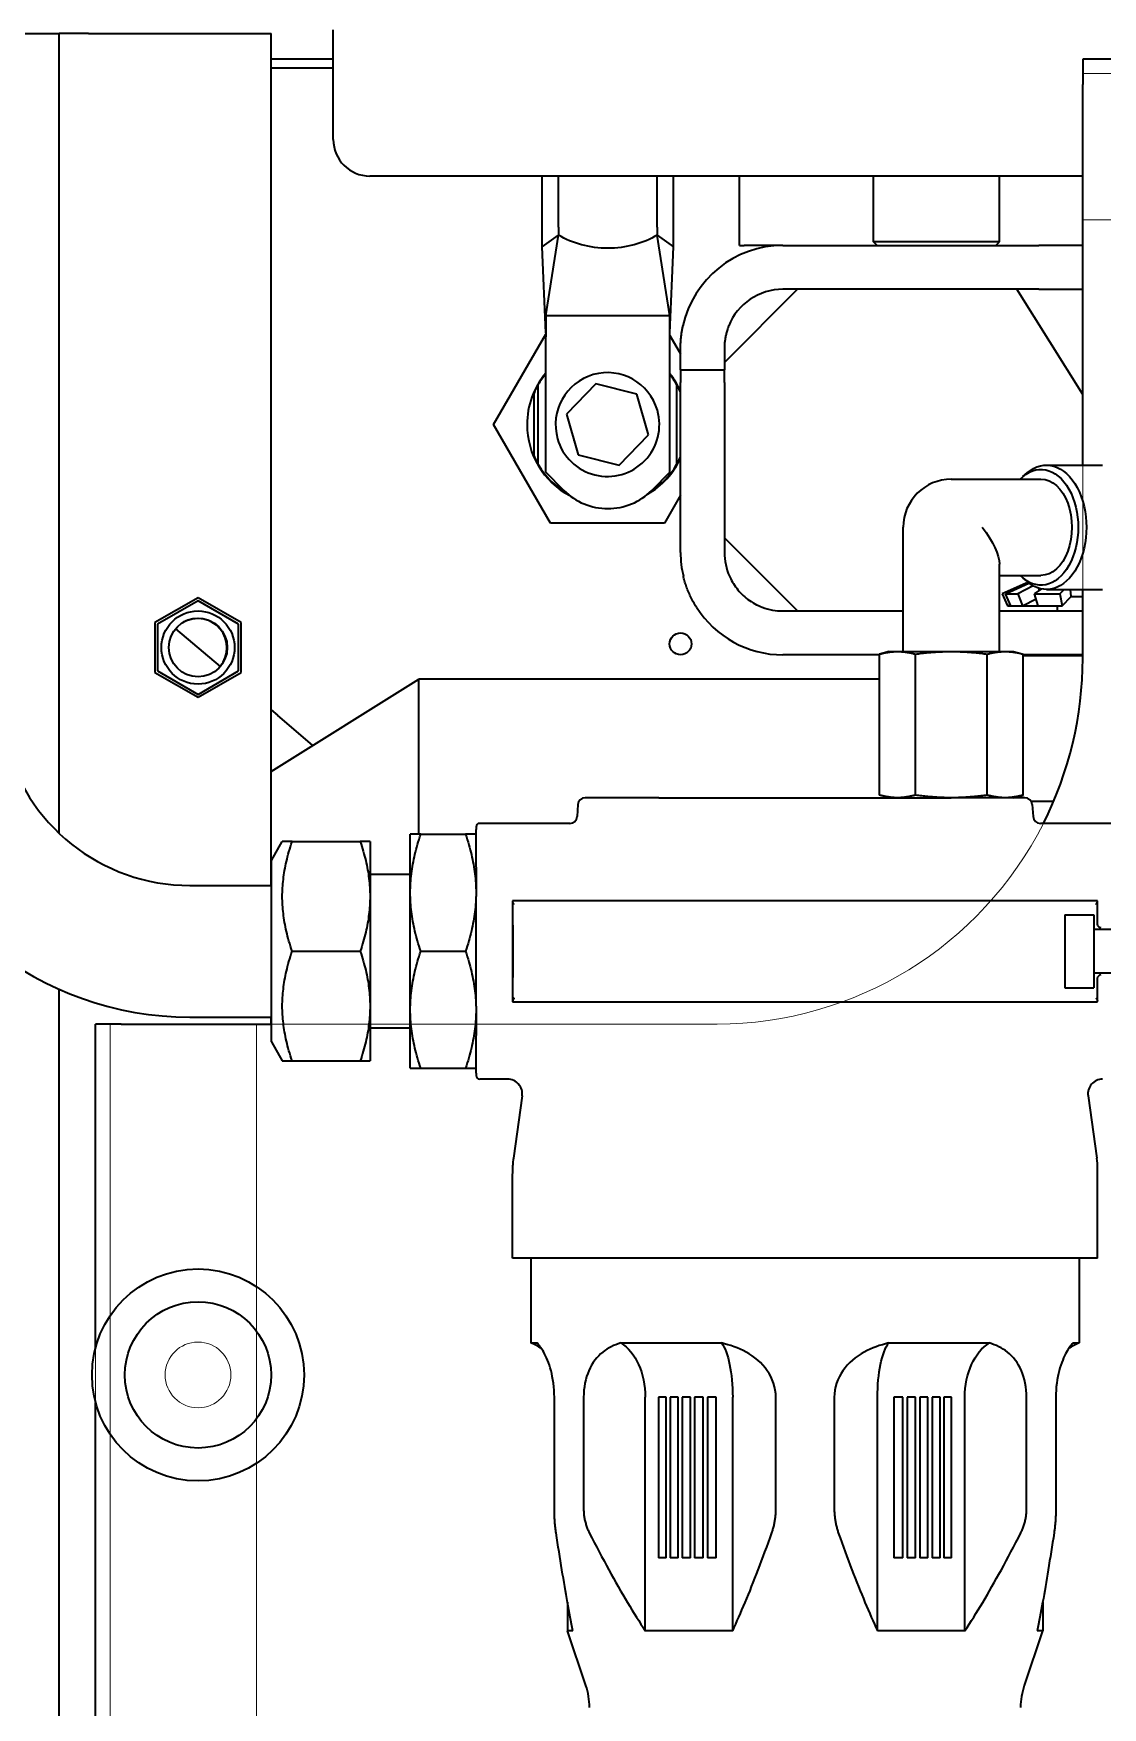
# Model space of a CAD drawing. Extents: x 39751 to 116307, y -36149 to -14965.
# Drawn here: x 53607.2 to 53753.5, y -20732.8 to -20503.8 of the extents above; entities that cross this region are included whole.
import ezdxf

# ---------------------------------------------------------------- set-up
doc = ezdxf.new("R2010")
doc.units = 0
doc.header["$LTSCALE"] = 1500
doc.layers.add('Hidden Edges(Atlas Copco)', color=7, linetype='Continuous', lineweight=13)
doc.layers.add('Visible Edges(Atlas Copco)', color=7, linetype='Continuous', lineweight=35)

# ---------------------------------------------------------------- blocks, each defined once
blk = doc.blocks.new('A$C58483152')
at = {"layer": 'Hidden Edges(Atlas Copco)'}
for p, q in [((235.6, 627), (1055.6, 627)), ((235.6, 607), (408.1, 607)), ((235.6, 556.45), (235.6, 573.45)), ((102.6, 151.1), (102.6, 497)), ((122.6, 152.5), (122.6, 497)), ((124.63, 497), (185.6, 497)), ((100.6, 445.23), (100.6, 452.77))]:
    blk.add_line(p, q, dxfattribs=at)
blk.add_circle((114.6, 449), 4.5, dxfattribs=at)
blk.add_arc((185.6, 547), 50, 270, 333.196, dxfattribs=at)
at = {"layer": 'Visible Edges(Atlas Copco)'}
for p, q in [((88.6, 632.5), (95.6, 632.5)), ((95.6, 523.09), (95.6, 632.5)), ((99.6, 632.5), (95.6, 632.5)), ((99.6, 632.5), (124.6, 632.5)), ((124.6, 515.95), (124.6, 632.5)), ((133.1, 630.25), (133.1, 633)), ((133.1, 618), (133.1, 630.25)), ((133.1, 629), (124.6, 629)), ((133.1, 627.75), (124.6, 627.75)), ((235.6, 629), (235.6, 625.5)), ((269.18, 629), (235.6, 629)), ((235.6, 573.45), (235.6, 625.5)), ((235.6, 613), (138.1, 613)), ((161.65, 606), (161.65, 613)), ((163.91, 606), (163.91, 613)), ((177.39, 606), (177.39, 613)), ((179.65, 606), (179.65, 613)), ((188.67, 603.5), (188.67, 613)), ((207, 604), (207, 613)), ((224.2, 604), (224.2, 613)), ((161.65, 603.3), (161.65, 606)), ((161.65, 603.3), (163.91, 604.93)), ((162.15, 593.87), (163.91, 604.93)), ((163.91, 606), (163.91, 604.93)), ((177.39, 606), (177.39, 604.93)), ((179.15, 593.87), (177.39, 604.93)), ((177.39, 604.93), (179.65, 603.3)), ((179.65, 603.3), (179.65, 606)), ((162.15, 591.57), (161.65, 603.3)), ((179.15, 591.57), (179.65, 603.3)), ((188.67, 603.5), (189.28, 603.5)), ((194.6, 603.5), (189.28, 603.5)), ((194.6, 603.5), (229.6, 603.5)), ((224.2, 604), (207, 604)), ((207.5, 603.5), (207, 604)), ((223.7, 603.5), (224.2, 604)), ((235.6, 603.5), (229.6, 603.5)), ((196.6, 597.5), (186.6, 587.5)), ((229.6, 597.5), (194.6, 597.5)), ((226.6, 597.5), (196.6, 597.5)), ((235.6, 583.1), (226.6, 597.5)), ((229.6, 597.5), (235.6, 597.5)), ((162.15, 593.87), (162.15, 591)), ((170.65, 593.87), (162.15, 593.87)), ((179.15, 593.87), (170.65, 593.87)), ((179.15, 591), (179.15, 593.87)), ((155.01, 579), (162.15, 591.36)), ((162.15, 572.48), (162.15, 591)), ((179.15, 591.19), (180.6, 588.68)), ((179.15, 572.48), (179.15, 591)), ((180.6, 586.5), (180.6, 589.5)), ((186.6, 589.5), (186.6, 586.5)), ((180.6, 586.5), (180.6, 584.74)), ((180.6, 586.5), (186.6, 586.5)), ((186.6, 584.74), (186.6, 586.5)), ((161.14, 573.52), (161.14, 584.48)), ((169.02, 584.55), (165, 580.4)), ((174.62, 583.15), (169.02, 584.55)), ((180.06, 584.48), (180.06, 573.52)), ((180.6, 561.5), (180.6, 584.74)), ((186.6, 584.74), (186.6, 561.5)), ((160.55, 583.47), (160.55, 574.53)), ((176.2, 577.6), (174.62, 583.15)), ((165, 580.4), (166.58, 574.85)), ((162.81, 565.5), (155.01, 579)), ((172.19, 573.45), (176.2, 577.6)), ((166.58, 574.85), (172.19, 573.45)), ((164.64, 569.99), (162.15, 572.48)), ((179.15, 572.48), (176.66, 569.99)), ((230.65, 573.45), (238.31, 573.45)), ((217.63, 571.53), (229.89, 571.53)), ((227.42, 571.88), (228.01, 572.39)), ((165.13, 569.54), (165.12, 569.54)), ((180.6, 569.32), (178.39, 565.5)), ((178.39, 565.5), (162.81, 565.5)), ((186.6, 563.5), (196.6, 553.5)), ((211.05, 547.95), (211.05, 564.95)), ((224.21, 547.95), (224.21, 559.91)), ((224.21, 558.37), (229.89, 558.37)), ((227.87, 557.3), (224.6, 555.84)), ((225.06, 555.84), (228.22, 557.3)), ((228.82, 556.94), (226.74, 555.84)), ((227.42, 558.02), (228.01, 557.52)), ((227.9, 557.15), (227.87, 557.3)), ((227.87, 557.3), (228.22, 557.3)), ((228.22, 557.3), (228.28, 557.3)), ((229.02, 555.84), (230.02, 556.51)), ((229.67, 556.28), (229.62, 556.61)), ((230.65, 556.45), (238.31, 556.45)), ((233.06, 556.45), (232.49, 555.84)), ((234.01, 555.5), (233.92, 556.45)), ((235.6, 547), (235.6, 556.45)), ((114.6, 555.31), (108.7, 551.91)), ((114.6, 554.91), (109.05, 551.7)), ((120.5, 551.91), (114.6, 555.31)), ((120.15, 551.7), (114.6, 554.91)), ((224.6, 555.84), (225.33, 554.2)), ((225.06, 555.84), (226.74, 555.84)), ((225.77, 554.2), (225.06, 555.84)), ((225.33, 554.2), (225.7, 554.36)), ((225.33, 554.2), (225.77, 554.2)), ((225.77, 554.2), (227.36, 554.2)), ((226.74, 555.84), (227.36, 554.2)), ((227.36, 554.2), (229.22, 555.18)), ((227.36, 554.2), (229.51, 554.2)), ((229.51, 554.2), (229.02, 555.84)), ((229.02, 555.84), (232.49, 555.84)), ((229.51, 554.2), (232.8, 554.2)), ((232.1, 554.2), (232.1, 553.5)), ((232.49, 555.84), (232.8, 554.2)), ((232.8, 554.2), (234.01, 555.5)), ((234.01, 555.5), (235.6, 555.5)), ((108.7, 551.91), (108.7, 545.09)), ((120.5, 545.09), (120.5, 551.91)), ((194.6, 553.5), (211.05, 553.5)), ((224.21, 553.5), (235.6, 553.5)), ((109.05, 551.7), (109.05, 545.3)), ((111.53, 551.07), (117.63, 545.89)), ((120.15, 545.3), (120.15, 551.7)), ((207.82, 547.5), (194.6, 547.5)), ((209.13, 547.95), (207.82, 547.6)), ((207.82, 528.31), (207.82, 547.6)), ((209.13, 547.95), (210.27, 547.95)), ((210.27, 547.95), (217.63, 547.95)), ((212.72, 528.31), (212.72, 547.6)), ((217.63, 547.95), (224.99, 547.95)), ((222.54, 528.31), (222.54, 547.6)), ((224.99, 547.95), (226.13, 547.95)), ((226.13, 547.95), (227.45, 547.6)), ((227.45, 528.31), (227.45, 547.6)), ((235.6, 547.5), (227.45, 547.5)), ((227.45, 547.43), (235.6, 547.43)), ((232.1, 547.5), (232.1, 547.43)), ((108.7, 545.09), (114.6, 541.69)), ((109.05, 545.3), (114.6, 542.09)), ((114.6, 542.09), (120.15, 545.3)), ((114.6, 541.69), (120.5, 545.09)), ((124.6, 531.55), (144.82, 544.18)), ((144.82, 522.95), (144.82, 544.18)), ((207.82, 544.18), (144.82, 544.18)), ((124.6, 539.98), (125.46, 539.25)), ((130.32, 535.12), (125.46, 539.25)), ((166.57, 527.02), (166.45, 525.38)), ((177.63, 527.95), (167.56, 527.95)), ((177.63, 527.95), (217.63, 527.95)), ((209.13, 527.95), (207.82, 528.31)), ((227.7, 527.95), (217.63, 527.95)), ((226.13, 527.95), (227.45, 528.31)), ((231.61, 527.43), (228.58, 527.43)), ((228.7, 527.02), (228.81, 525.38)), ((165.45, 524.45), (153.13, 524.45)), ((242.13, 524.45), (229.81, 524.45)), ((143.63, 514.95), (143.63, 522.95)), ((145.06, 522.95), (143.63, 522.95)), ((145.06, 522.95), (151.2, 522.95)), ((152.63, 522.95), (151.2, 522.95)), ((152.63, 523.95), (152.63, 523.61)), ((152.63, 518.46), (152.63, 523.61)), ((124.63, 519.35), (126.13, 521.95)), ((127.47, 521.95), (126.13, 521.95)), ((127.47, 521.95), (136.79, 521.95)), ((138.13, 521.95), (136.79, 521.95)), ((138.13, 521.95), (138.13, 514.45)), ((124.63, 494.55), (124.63, 519.35)), ((152.63, 518.46), (152.63, 516.26)), ((113.5, 515.95), (124.63, 515.95)), ((143.63, 517.45), (138.13, 517.45)), ((152.63, 516.26), (152.63, 514.45)), ((138.13, 514.45), (138.13, 499.45)), ((143.63, 498.95), (143.63, 514.95)), ((152.63, 499.45), (152.63, 514.45)), ((157.63, 513.85), (157.64, 513.84)), ((237.63, 513.85), (157.63, 513.85)), ((157.63, 513.85), (157.63, 500.05)), ((237.62, 513.84), (237.63, 513.85)), ((237.63, 510.66), (237.63, 513.85)), ((233.14, 511.95), (233.14, 501.95)), ((233.14, 511.95), (237.14, 511.95)), ((237.14, 511.95), (237.14, 501.95)), ((242.63, 509.95), (237.14, 509.95)), ((127.47, 506.95), (136.79, 506.95)), ((145.06, 506.95), (151.2, 506.95)), ((242.63, 503.95), (237.14, 503.95)), ((95.6, 145.5), (95.6, 501.76)), ((233.14, 501.95), (237.14, 501.95)), ((237.63, 500.05), (237.63, 503.25)), ((138.13, 499.45), (138.13, 491.95)), ((152.63, 499.45), (152.63, 497.64)), ((157.64, 500.06), (157.63, 500.05)), ((157.63, 500.05), (237.63, 500.05)), ((237.63, 500.05), (237.62, 500.06)), ((100.6, 452.77), (100.6, 497)), ((104.1, 497), (100.6, 497)), ((104.1, 497), (124.63, 497)), ((113.5, 497.95), (124.63, 497.95)), ((124.6, 497), (124.6, 497.95)), ((143.63, 490.95), (143.63, 498.95)), ((152.63, 497.64), (152.63, 495.45)), ((143.63, 496.45), (138.13, 496.45)), ((152.63, 490.29), (152.63, 495.45)), ((124.63, 494.55), (126.13, 491.95)), ((126.13, 491.95), (127.47, 491.95)), ((127.47, 491.95), (136.79, 491.95)), ((136.79, 491.95), (138.13, 491.95)), ((143.63, 490.95), (145.06, 490.95)), ((145.06, 490.95), (151.2, 490.95)), ((151.2, 490.95), (152.63, 490.95)), ((152.63, 490.29), (152.63, 489.95)), ((156.95, 489.45), (153.13, 489.45)), ((158.93, 487.17), (157.73, 478.65)), ((236.33, 487.17), (237.53, 478.65)), ((237.63, 464.95), (237.63, 477.25)), ((157.63, 464.95), (157.63, 476.2)), ((237.63, 464.95), (157.63, 464.95)), ((160.13, 464.95), (160.13, 453.37)), ((235.13, 464.95), (235.13, 453.37)), ((160.13, 453.37), (160.99, 453.37)), ((172.41, 453.37), (186.2, 453.37)), ((209.06, 453.37), (222.85, 453.37)), ((234.28, 453.37), (235.13, 453.37)), ((100.6, 232.77), (100.6, 445.23)), ((163.34, 430.58), (163.34, 445.96)), ((167.34, 445.96), (167.34, 430.58)), ((175.78, 414.01), (175.78, 445.96)), ((178.65, 445.96), (177.6, 445.96)), ((177.6, 445.96), (177.6, 423.96)), ((178.65, 423.96), (178.65, 445.96)), ((180.27, 445.96), (179.18, 445.96)), ((179.18, 445.96), (179.18, 423.96)), ((180.27, 423.96), (180.27, 445.96)), ((181.95, 445.96), (180.82, 445.96)), ((180.82, 445.96), (180.82, 423.96)), ((181.95, 423.96), (181.95, 445.96)), ((183.69, 445.96), (182.52, 445.96)), ((182.52, 445.96), (182.52, 423.96)), ((183.69, 423.96), (183.69, 445.96)), ((185.48, 445.96), (184.28, 445.96)), ((184.28, 445.96), (184.28, 423.96)), ((185.48, 423.96), (185.48, 445.96)), ((187.73, 414.01), (187.73, 445.96)), ((193.63, 430.58), (193.63, 445.96)), ((201.63, 445.96), (201.63, 430.58)), ((207.54, 414.01), (207.54, 445.96)), ((210.98, 445.96), (209.78, 445.96)), ((209.78, 445.96), (209.78, 423.96)), ((210.98, 423.96), (210.98, 445.96)), ((212.74, 445.96), (211.57, 445.96)), ((211.57, 445.96), (211.57, 423.96)), ((212.74, 423.96), (212.74, 445.96)), ((214.44, 445.96), (213.31, 445.96)), ((213.31, 445.96), (213.31, 423.96)), ((214.44, 423.96), (214.44, 445.96)), ((216.09, 445.96), (214.99, 445.96)), ((214.99, 445.96), (214.99, 423.96)), ((216.09, 423.96), (216.09, 445.96)), ((217.66, 445.96), (216.61, 445.96)), ((216.61, 445.96), (216.61, 423.96)), ((217.66, 423.96), (217.66, 445.96)), ((219.48, 414.01), (219.48, 445.96)), ((227.92, 430.58), (227.92, 445.96)), ((231.92, 445.96), (231.92, 430.58)), ((178.65, 423.96), (177.6, 423.96)), ((180.27, 423.96), (179.18, 423.96)), ((181.95, 423.96), (180.82, 423.96)), ((183.69, 423.96), (182.52, 423.96)), ((185.48, 423.96), (184.28, 423.96)), ((210.98, 423.96), (209.78, 423.96)), ((212.74, 423.96), (211.57, 423.96)), ((214.44, 423.96), (213.31, 423.96)), ((216.09, 423.96), (214.99, 423.96)), ((217.66, 423.96), (216.61, 423.96)), ((165.13, 417.93), (165.13, 414.01)), ((230.13, 417.93), (230.13, 414.01)), ((167.64, 406.51), (165.13, 414.01)), ((165.87, 414.01), (165.13, 414.01)), ((187.73, 414.01), (175.78, 414.01)), ((219.48, 414.01), (207.54, 414.01)), ((227.62, 406.51), (230.13, 414.01)), ((230.13, 414.01), (229.39, 414.01))]:
    blk.add_line(p, q, dxfattribs=at)
at = {"layer": 'Visible Edges(Atlas Copco)', "flags": 128}
for points in [[(180.6, 589.5), (180.6, 589.62), (180.6, 589.73), (180.6, 589.85), (180.61, 589.97), (180.61, 590.09), (180.62, 590.22), (180.63, 590.34), (180.63, 590.47), (180.64, 590.59), (180.65, 590.72), (180.67, 590.85), (180.68, 590.97), (180.69, 591.1), (180.71, 591.23), (180.73, 591.36), (180.74, 591.49), (180.76, 591.62), (180.78, 591.74), (180.8, 591.87), (180.83, 592), (180.85, 592.13), (180.87, 592.25), (180.9, 592.38), (180.93, 592.5)], [(187.18, 592.5), (187.13, 592.37), (187.09, 592.24), (187.04, 592.12), (187, 591.99), (186.96, 591.86), (186.92, 591.73), (186.88, 591.6), (186.85, 591.47), (186.82, 591.34), (186.79, 591.22), (186.76, 591.09), (186.74, 590.97), (186.71, 590.84), (186.69, 590.72), (186.68, 590.6), (186.66, 590.48), (186.65, 590.35), (186.63, 590.23), (186.62, 590.11), (186.62, 589.98), (186.61, 589.86), (186.6, 589.74), (186.6, 589.62), (186.6, 589.5)], [(182.77, 554.01), (182.66, 554.2), (182.55, 554.38), (182.44, 554.57), (182.34, 554.75), (182.24, 554.93), (182.14, 555.11), (182.05, 555.29), (181.96, 555.47), (181.88, 555.65), (181.8, 555.83), (181.72, 556.02), (181.64, 556.2), (181.57, 556.38), (181.5, 556.57), (181.43, 556.75), (181.37, 556.93), (181.31, 557.11), (181.25, 557.29), (181.2, 557.46), (181.15, 557.63), (181.1, 557.79), (181.06, 557.95), (181.02, 558.11), (180.98, 558.26)], [(187.29, 558.26), (187.37, 558.07), (187.47, 557.88), (187.57, 557.67), (187.69, 557.46), (187.82, 557.25), (187.97, 557.03), (188.12, 556.81), (188.28, 556.6), (188.45, 556.39), (188.62, 556.18), (188.8, 555.99), (188.99, 555.8), (189.18, 555.62), (189.38, 555.44), (189.59, 555.26), (189.81, 555.09), (190.04, 554.93), (190.27, 554.78), (190.51, 554.63), (190.75, 554.49), (191, 554.36), (191.25, 554.23), (191.51, 554.12), (191.78, 554.01)], [(207.82, 547.6), (207.93, 547.63), (208.04, 547.66), (208.15, 547.68), (208.25, 547.71), (208.36, 547.73), (208.46, 547.76), (208.57, 547.78), (208.67, 547.8), (208.78, 547.82), (208.88, 547.83), (208.98, 547.85), (209.08, 547.87), (209.18, 547.88), (209.28, 547.89), (209.38, 547.9), (209.48, 547.91), (209.58, 547.92), (209.67, 547.93), (209.77, 547.94), (209.87, 547.94), (209.97, 547.95), (210.07, 547.95), (210.17, 547.95), (210.27, 547.95)], [(210.27, 547.95), (210.37, 547.95), (210.47, 547.95), (210.57, 547.95), (210.67, 547.94), (210.76, 547.94), (210.86, 547.93), (210.96, 547.92), (211.06, 547.91), (211.16, 547.9), (211.26, 547.89), (211.36, 547.88), (211.46, 547.87), (211.56, 547.85), (211.66, 547.83), (211.76, 547.82), (211.87, 547.8), (211.97, 547.78), (212.07, 547.76), (212.18, 547.73), (212.29, 547.71), (212.39, 547.68), (212.5, 547.66), (212.61, 547.63), (212.72, 547.6)], [(212.72, 547.6), (212.95, 547.63), (213.17, 547.66), (213.38, 547.68), (213.6, 547.71), (213.81, 547.73), (214.02, 547.76), (214.23, 547.78), (214.44, 547.8), (214.64, 547.82), (214.85, 547.83), (215.05, 547.85), (215.25, 547.87), (215.45, 547.88), (215.65, 547.89), (215.85, 547.9), (216.05, 547.91), (216.24, 547.92), (216.44, 547.93), (216.64, 547.94), (216.84, 547.94), (217.03, 547.95), (217.23, 547.95), (217.43, 547.95), (217.63, 547.95)], [(217.63, 547.95), (217.83, 547.95), (218.03, 547.95), (218.23, 547.95), (218.42, 547.94), (218.62, 547.94), (218.82, 547.93), (219.02, 547.92), (219.21, 547.91), (219.41, 547.9), (219.61, 547.89), (219.81, 547.88), (220.01, 547.87), (220.21, 547.85), (220.41, 547.83), (220.62, 547.82), (220.82, 547.8), (221.03, 547.78), (221.24, 547.76), (221.45, 547.73), (221.66, 547.71), (221.88, 547.68), (222.09, 547.66), (222.32, 547.63), (222.54, 547.6)], [(222.54, 547.6), (222.65, 547.63), (222.76, 547.66), (222.87, 547.68), (222.98, 547.71), (223.08, 547.73), (223.19, 547.76), (223.29, 547.78), (223.4, 547.8), (223.5, 547.82), (223.6, 547.83), (223.7, 547.85), (223.8, 547.87), (223.9, 547.88), (224, 547.89), (224.1, 547.9), (224.2, 547.91), (224.3, 547.92), (224.4, 547.93), (224.5, 547.94), (224.59, 547.94), (224.69, 547.95), (224.79, 547.95), (224.89, 547.95), (224.99, 547.95)], [(224.99, 547.95), (225.09, 547.95), (225.19, 547.95), (225.29, 547.95), (225.39, 547.94), (225.49, 547.94), (225.59, 547.93), (225.68, 547.92), (225.78, 547.91), (225.88, 547.9), (225.98, 547.89), (226.08, 547.88), (226.18, 547.87), (226.28, 547.85), (226.38, 547.83), (226.49, 547.82), (226.59, 547.8), (226.69, 547.78), (226.8, 547.76), (226.9, 547.73), (227.01, 547.71), (227.12, 547.68), (227.22, 547.66), (227.33, 547.63), (227.45, 547.6)], [(210.27, 527.95), (210.17, 527.95), (210.07, 527.96), (209.97, 527.96), (209.87, 527.96), (209.77, 527.97), (209.67, 527.98), (209.58, 527.98), (209.48, 527.99), (209.38, 528), (209.28, 528.01), (209.18, 528.03), (209.08, 528.04), (208.98, 528.06), (208.88, 528.07), (208.78, 528.09), (208.67, 528.11), (208.57, 528.13), (208.46, 528.15), (208.36, 528.17), (208.25, 528.2), (208.15, 528.22), (208.04, 528.25), (207.93, 528.28), (207.82, 528.31)], [(212.72, 528.31), (212.61, 528.28), (212.5, 528.25), (212.39, 528.22), (212.29, 528.2), (212.18, 528.17), (212.07, 528.15), (211.97, 528.13), (211.87, 528.11), (211.76, 528.09), (211.66, 528.07), (211.56, 528.06), (211.46, 528.04), (211.36, 528.03), (211.26, 528.01), (211.16, 528), (211.06, 527.99), (210.96, 527.98), (210.86, 527.98), (210.76, 527.97), (210.67, 527.96), (210.57, 527.96), (210.47, 527.96), (210.37, 527.95), (210.27, 527.95)], [(217.63, 527.95), (217.43, 527.95), (217.23, 527.96), (217.03, 527.96), (216.84, 527.96), (216.64, 527.97), (216.44, 527.98), (216.24, 527.98), (216.05, 527.99), (215.85, 528), (215.65, 528.01), (215.45, 528.03), (215.25, 528.04), (215.05, 528.06), (214.85, 528.07), (214.64, 528.09), (214.44, 528.11), (214.23, 528.13), (214.02, 528.15), (213.81, 528.17), (213.6, 528.2), (213.38, 528.22), (213.17, 528.25), (212.95, 528.28), (212.72, 528.31)], [(222.54, 528.31), (222.32, 528.28), (222.09, 528.25), (221.88, 528.22), (221.66, 528.2), (221.45, 528.17), (221.24, 528.15), (221.03, 528.13), (220.82, 528.11), (220.62, 528.09), (220.41, 528.07), (220.21, 528.06), (220.01, 528.04), (219.81, 528.03), (219.61, 528.01), (219.41, 528), (219.21, 527.99), (219.02, 527.98), (218.82, 527.98), (218.62, 527.97), (218.42, 527.96), (218.23, 527.96), (218.03, 527.96), (217.83, 527.95), (217.63, 527.95)], [(224.99, 527.95), (224.89, 527.95), (224.79, 527.96), (224.69, 527.96), (224.59, 527.96), (224.5, 527.97), (224.4, 527.98), (224.3, 527.98), (224.2, 527.99), (224.1, 528), (224, 528.01), (223.9, 528.03), (223.8, 528.04), (223.7, 528.06), (223.6, 528.07), (223.5, 528.09), (223.4, 528.11), (223.29, 528.13), (223.19, 528.15), (223.08, 528.17), (222.98, 528.2), (222.87, 528.22), (222.76, 528.25), (222.65, 528.28), (222.54, 528.31)], [(227.45, 528.31), (227.33, 528.28), (227.22, 528.25), (227.12, 528.22), (227.01, 528.2), (226.9, 528.17), (226.8, 528.15), (226.69, 528.13), (226.59, 528.11), (226.49, 528.09), (226.38, 528.07), (226.28, 528.06), (226.18, 528.04), (226.08, 528.03), (225.98, 528.01), (225.88, 528), (225.78, 527.99), (225.68, 527.98), (225.59, 527.98), (225.49, 527.97), (225.39, 527.96), (225.29, 527.96), (225.19, 527.96), (225.09, 527.95), (224.99, 527.95)], [(143.63, 514.95), (143.63, 515.28), (143.64, 515.61), (143.65, 515.94), (143.67, 516.27), (143.69, 516.59), (143.72, 516.92), (143.76, 517.24), (143.79, 517.56), (143.84, 517.89), (143.88, 518.21), (143.94, 518.54), (143.99, 518.87), (144.05, 519.2), (144.12, 519.53), (144.19, 519.86), (144.27, 520.19), (144.35, 520.52), (144.44, 520.86), (144.53, 521.2), (144.62, 521.55), (144.72, 521.89), (144.83, 522.24), (144.94, 522.6), (145.06, 522.95)], [(151.2, 522.95), (151.32, 522.59), (151.43, 522.24), (151.54, 521.88), (151.64, 521.53), (151.74, 521.19), (151.83, 520.85), (151.92, 520.51), (152, 520.17), (152.07, 519.84), (152.14, 519.51), (152.21, 519.18), (152.27, 518.85), (152.33, 518.52), (152.38, 518.2), (152.43, 517.87), (152.47, 517.55), (152.51, 517.22), (152.54, 516.9), (152.57, 516.58), (152.59, 516.25), (152.61, 515.93), (152.62, 515.61), (152.63, 515.28), (152.63, 514.95)], [(126.13, 514.45), (126.13, 514.74), (126.14, 515.03), (126.15, 515.32), (126.17, 515.62), (126.18, 515.91), (126.21, 516.2), (126.24, 516.5), (126.27, 516.79), (126.31, 517.09), (126.35, 517.39), (126.4, 517.69), (126.45, 518), (126.5, 518.3), (126.56, 518.62), (126.63, 518.93), (126.7, 519.25), (126.78, 519.57), (126.86, 519.89), (126.95, 520.22), (127.04, 520.56), (127.14, 520.9), (127.24, 521.24), (127.35, 521.6), (127.47, 521.95)], [(136.79, 521.95), (136.9, 521.62), (137.01, 521.28), (137.11, 520.95), (137.2, 520.63), (137.29, 520.3), (137.38, 519.98), (137.46, 519.67), (137.54, 519.35), (137.61, 519.04), (137.67, 518.73), (137.74, 518.42), (137.79, 518.11), (137.85, 517.81), (137.9, 517.5), (137.94, 517.2), (137.98, 516.89), (138.01, 516.59), (138.04, 516.28), (138.07, 515.98), (138.09, 515.68), (138.11, 515.37), (138.12, 515.07), (138.13, 514.76), (138.13, 514.45)], [(127.47, 506.95), (127.35, 507.31), (127.24, 507.66), (127.14, 508.01), (127.04, 508.35), (126.95, 508.68), (126.86, 509.01), (126.78, 509.34), (126.7, 509.66), (126.63, 509.98), (126.56, 510.29), (126.5, 510.6), (126.45, 510.91), (126.4, 511.21), (126.35, 511.52), (126.31, 511.82), (126.27, 512.11), (126.24, 512.41), (126.21, 512.7), (126.18, 513), (126.17, 513.29), (126.15, 513.58), (126.14, 513.87), (126.13, 514.16), (126.13, 514.45)], [(138.13, 514.45), (138.13, 514.15), (138.12, 513.84), (138.11, 513.53), (138.09, 513.23), (138.07, 512.92), (138.04, 512.62), (138.01, 512.32), (137.98, 512.01), (137.94, 511.71), (137.9, 511.41), (137.85, 511.1), (137.79, 510.79), (137.74, 510.49), (137.67, 510.18), (137.61, 509.87), (137.54, 509.55), (137.46, 509.24), (137.38, 508.92), (137.29, 508.6), (137.2, 508.28), (137.11, 507.95), (137.01, 507.62), (136.9, 507.29), (136.79, 506.95)], [(145.06, 506.95), (144.94, 507.31), (144.83, 507.66), (144.72, 508.01), (144.62, 508.36), (144.53, 508.7), (144.44, 509.04), (144.35, 509.38), (144.27, 509.72), (144.19, 510.05), (144.12, 510.38), (144.05, 510.71), (143.99, 511.04), (143.94, 511.37), (143.88, 511.69), (143.84, 512.02), (143.79, 512.34), (143.76, 512.67), (143.72, 512.99), (143.69, 513.31), (143.67, 513.64), (143.65, 513.97), (143.64, 514.29), (143.63, 514.62), (143.63, 514.95)], [(152.63, 514.95), (152.63, 514.63), (152.62, 514.3), (152.61, 513.98), (152.59, 513.65), (152.57, 513.33), (152.54, 513.01), (152.51, 512.68), (152.47, 512.36), (152.43, 512.04), (152.38, 511.71), (152.33, 511.39), (152.27, 511.06), (152.21, 510.73), (152.14, 510.4), (152.07, 510.07), (152, 509.74), (151.92, 509.4), (151.83, 509.06), (151.74, 508.72), (151.64, 508.37), (151.54, 508.02), (151.43, 507.67), (151.32, 507.31), (151.2, 506.95)], [(157.84, 513.34), (157.83, 513.36), (157.81, 513.38), (157.8, 513.4), (157.79, 513.42), (157.78, 513.44), (157.77, 513.46), (157.75, 513.48), (157.74, 513.5), (157.73, 513.52), (157.72, 513.54), (157.71, 513.55), (157.7, 513.57), (157.69, 513.59), (157.68, 513.6), (157.68, 513.62), (157.67, 513.64), (157.66, 513.65), (157.66, 513.67), (157.65, 513.68), (157.65, 513.69), (157.64, 513.71), (157.64, 513.72), (157.64, 513.73), (157.64, 513.74)], [(237.42, 513.34), (237.43, 513.36), (237.45, 513.38), (237.46, 513.4), (237.47, 513.42), (237.49, 513.44), (237.5, 513.46), (237.51, 513.48), (237.52, 513.5), (237.53, 513.52), (237.54, 513.54), (237.55, 513.56), (237.56, 513.58), (237.57, 513.59), (237.58, 513.61), (237.59, 513.62), (237.59, 513.64), (237.6, 513.66), (237.61, 513.67), (237.61, 513.68), (237.61, 513.7), (237.62, 513.71), (237.62, 513.72), (237.62, 513.73), (237.62, 513.74)], [(157.69, 510.56), (157.68, 510.53), (157.68, 510.46), (157.68, 510.35), (157.68, 510.21), (157.67, 510.05), (157.67, 509.86), (157.67, 509.64), (157.67, 509.4), (157.67, 509.14), (157.66, 508.87), (157.66, 508.57), (157.66, 508.27), (157.66, 507.95), (157.66, 507.62), (157.66, 507.29), (157.66, 506.95), (157.66, 506.62), (157.66, 506.29), (157.66, 505.96), (157.66, 505.64), (157.66, 505.33), (157.66, 505.04), (157.67, 504.76), (157.67, 504.5), (157.67, 504.26), (157.67, 504.05), (157.67, 503.86), (157.68, 503.69), (157.68, 503.56), (157.68, 503.45), (157.68, 503.38), (157.69, 503.34)], [(126.13, 499.45), (126.13, 499.74), (126.14, 500.03), (126.15, 500.32), (126.17, 500.62), (126.18, 500.91), (126.21, 501.2), (126.24, 501.5), (126.27, 501.79), (126.31, 502.09), (126.35, 502.39), (126.4, 502.69), (126.45, 503), (126.5, 503.3), (126.56, 503.62), (126.63, 503.93), (126.7, 504.25), (126.78, 504.57), (126.86, 504.89), (126.95, 505.22), (127.04, 505.56), (127.14, 505.9), (127.24, 506.24), (127.35, 506.6), (127.47, 506.95)], [(136.79, 506.95), (136.9, 506.62), (137.01, 506.28), (137.11, 505.95), (137.2, 505.63), (137.29, 505.3), (137.38, 504.98), (137.46, 504.67), (137.54, 504.35), (137.61, 504.04), (137.67, 503.73), (137.74, 503.42), (137.79, 503.11), (137.85, 502.81), (137.9, 502.5), (137.94, 502.2), (137.98, 501.89), (138.01, 501.59), (138.04, 501.28), (138.07, 500.98), (138.09, 500.68), (138.11, 500.37), (138.12, 500.07), (138.13, 499.76), (138.13, 499.45)], [(143.63, 498.95), (143.63, 499.28), (143.64, 499.61), (143.65, 499.94), (143.67, 500.27), (143.69, 500.59), (143.72, 500.92), (143.76, 501.24), (143.79, 501.56), (143.84, 501.89), (143.88, 502.21), (143.94, 502.54), (143.99, 502.87), (144.05, 503.2), (144.12, 503.53), (144.19, 503.86), (144.27, 504.19), (144.35, 504.52), (144.44, 504.86), (144.53, 505.2), (144.62, 505.55), (144.72, 505.89), (144.83, 506.24), (144.94, 506.6), (145.06, 506.95)], [(151.2, 506.95), (151.32, 506.59), (151.43, 506.24), (151.54, 505.88), (151.64, 505.53), (151.74, 505.19), (151.83, 504.85), (151.92, 504.51), (152, 504.17), (152.07, 503.84), (152.14, 503.51), (152.21, 503.18), (152.27, 502.85), (152.33, 502.52), (152.38, 502.2), (152.43, 501.87), (152.47, 501.55), (152.51, 501.22), (152.54, 500.9), (152.57, 500.58), (152.59, 500.25), (152.61, 499.93), (152.62, 499.61), (152.63, 499.28), (152.63, 498.95)], [(127.47, 491.95), (127.35, 492.31), (127.24, 492.66), (127.14, 493.01), (127.04, 493.35), (126.95, 493.68), (126.86, 494.01), (126.78, 494.34), (126.7, 494.66), (126.63, 494.98), (126.56, 495.29), (126.5, 495.6), (126.45, 495.91), (126.4, 496.21), (126.35, 496.52), (126.31, 496.82), (126.27, 497.11), (126.24, 497.41), (126.21, 497.7), (126.18, 498), (126.17, 498.29), (126.15, 498.58), (126.14, 498.87), (126.13, 499.16), (126.13, 499.45)], [(138.13, 499.45), (138.13, 499.15), (138.12, 498.84), (138.11, 498.53), (138.09, 498.23), (138.07, 497.92), (138.04, 497.62), (138.01, 497.32), (137.98, 497.01), (137.94, 496.71), (137.9, 496.41), (137.85, 496.1), (137.79, 495.79), (137.74, 495.49), (137.67, 495.18), (137.61, 494.87), (137.54, 494.55), (137.46, 494.24), (137.38, 493.92), (137.29, 493.6), (137.2, 493.28), (137.11, 492.95), (137.01, 492.62), (136.9, 492.29), (136.79, 491.95)], [(157.84, 500.56), (157.83, 500.54), (157.81, 500.52), (157.8, 500.5), (157.79, 500.48), (157.78, 500.46), (157.76, 500.44), (157.75, 500.42), (157.74, 500.4), (157.73, 500.38), (157.72, 500.37), (157.71, 500.35), (157.7, 500.33), (157.69, 500.31), (157.68, 500.3), (157.67, 500.28), (157.67, 500.27), (157.66, 500.25), (157.66, 500.24), (157.65, 500.22), (157.65, 500.21), (157.64, 500.2), (157.64, 500.19), (157.64, 500.17), (157.64, 500.16)], [(237.42, 500.56), (237.43, 500.54), (237.45, 500.52), (237.46, 500.5), (237.47, 500.48), (237.48, 500.46), (237.5, 500.44), (237.51, 500.43), (237.52, 500.41), (237.53, 500.39), (237.54, 500.37), (237.55, 500.35), (237.56, 500.33), (237.57, 500.32), (237.58, 500.3), (237.58, 500.29), (237.59, 500.27), (237.6, 500.25), (237.6, 500.24), (237.61, 500.23), (237.61, 500.21), (237.62, 500.2), (237.62, 500.19), (237.62, 500.18), (237.62, 500.16)], [(145.06, 490.95), (144.94, 491.31), (144.83, 491.66), (144.72, 492.01), (144.62, 492.36), (144.53, 492.7), (144.44, 493.04), (144.35, 493.38), (144.27, 493.72), (144.19, 494.05), (144.12, 494.38), (144.05, 494.71), (143.99, 495.04), (143.94, 495.37), (143.88, 495.69), (143.84, 496.02), (143.79, 496.34), (143.76, 496.67), (143.72, 496.99), (143.69, 497.31), (143.67, 497.64), (143.65, 497.97), (143.64, 498.29), (143.63, 498.62), (143.63, 498.95)], [(152.63, 498.95), (152.63, 498.63), (152.62, 498.3), (152.61, 497.98), (152.59, 497.65), (152.57, 497.33), (152.54, 497.01), (152.51, 496.68), (152.47, 496.36), (152.43, 496.04), (152.38, 495.71), (152.33, 495.39), (152.27, 495.06), (152.21, 494.73), (152.14, 494.4), (152.07, 494.07), (152, 493.74), (151.92, 493.4), (151.83, 493.06), (151.74, 492.72), (151.64, 492.37), (151.54, 492.02), (151.43, 491.67), (151.32, 491.31), (151.2, 490.95)], [(157.63, 476.2), (157.63, 476.21), (157.63, 476.21), (157.63, 476.23), (157.63, 476.24), (157.63, 476.27), (157.63, 476.29), (157.63, 476.33), (157.63, 476.36), (157.63, 476.4), (157.63, 476.44), (157.63, 476.49), (157.64, 476.54), (157.64, 476.59), (157.64, 476.65), (157.64, 476.71), (157.64, 476.77), (157.64, 476.83), (157.64, 476.89), (157.64, 476.95), (157.64, 477.01), (157.64, 477.07), (157.64, 477.13), (157.64, 477.19), (157.64, 477.25)], [(157.64, 477.25), (157.64, 477.29), (157.64, 477.32), (157.64, 477.35), (157.64, 477.38), (157.64, 477.41), (157.64, 477.44), (157.64, 477.46), (157.64, 477.49), (157.64, 477.52), (157.64, 477.54), (157.64, 477.56), (157.64, 477.58), (157.64, 477.6), (157.64, 477.62), (157.64, 477.63), (157.64, 477.65), (157.64, 477.66), (157.64, 477.67), (157.64, 477.68), (157.64, 477.69), (157.64, 477.7), (157.64, 477.7), (157.64, 477.7), (157.64, 477.7)], [(163.34, 445.96), (163.33, 446.43), (163.31, 446.91), (163.27, 447.39), (163.21, 447.87), (163.15, 448.33), (163.06, 448.78), (162.98, 449.19), (162.88, 449.58), (162.77, 449.96), (162.66, 450.33), (162.53, 450.68), (162.4, 451.02), (162.27, 451.33), (162.14, 451.61), (162.01, 451.88), (161.88, 452.11), (161.76, 452.33), (161.64, 452.52), (161.52, 452.7), (161.41, 452.86), (161.3, 453.01), (161.19, 453.14), (161.08, 453.26), (160.99, 453.37)], [(172.41, 453.37), (172.08, 453.26), (171.75, 453.14), (171.43, 453.01), (171.12, 452.86), (170.82, 452.7), (170.52, 452.52), (170.24, 452.33), (169.95, 452.11), (169.67, 451.88), (169.4, 451.61), (169.13, 451.33), (168.88, 451.02), (168.65, 450.68), (168.43, 450.33), (168.23, 449.96), (168.05, 449.58), (167.9, 449.19), (167.75, 448.78), (167.63, 448.33), (167.52, 447.87), (167.44, 447.39), (167.39, 446.91), (167.35, 446.43), (167.34, 445.96)], [(193.63, 445.96), (193.61, 446.43), (193.55, 446.91), (193.46, 447.39), (193.32, 447.87), (193.15, 448.33), (192.94, 448.78), (192.71, 449.2), (192.46, 449.58), (192.17, 449.96), (191.86, 450.33), (191.52, 450.68), (191.15, 451.02), (190.77, 451.33), (190.37, 451.61), (189.96, 451.88), (189.56, 452.12), (189.15, 452.33), (188.74, 452.52), (188.33, 452.7), (187.91, 452.86), (187.49, 453.01), (187.06, 453.14), (186.63, 453.26), (186.2, 453.37)], [(209.06, 453.37), (208.63, 453.26), (208.2, 453.14), (207.77, 453.01), (207.35, 452.86), (206.93, 452.7), (206.52, 452.52), (206.11, 452.33), (205.71, 452.12), (205.3, 451.88), (204.89, 451.61), (204.49, 451.33), (204.11, 451.02), (203.74, 450.68), (203.4, 450.33), (203.09, 449.96), (202.8, 449.58), (202.55, 449.2), (202.32, 448.78), (202.11, 448.33), (201.94, 447.87), (201.8, 447.39), (201.71, 446.91), (201.65, 446.43), (201.63, 445.96)], [(227.92, 445.96), (227.91, 446.43), (227.88, 446.91), (227.82, 447.39), (227.74, 447.87), (227.63, 448.33), (227.51, 448.78), (227.37, 449.19), (227.21, 449.58), (227.03, 449.96), (226.83, 450.33), (226.62, 450.68), (226.38, 451.02), (226.13, 451.33), (225.86, 451.61), (225.59, 451.88), (225.31, 452.11), (225.02, 452.33), (224.74, 452.52), (224.44, 452.7), (224.14, 452.86), (223.83, 453.01), (223.51, 453.14), (223.18, 453.26), (222.85, 453.37)], [(234.28, 453.37), (234.18, 453.26), (234.07, 453.14), (233.97, 453.01), (233.85, 452.86), (233.74, 452.7), (233.62, 452.52), (233.5, 452.33), (233.38, 452.11), (233.25, 451.88), (233.12, 451.61), (232.99, 451.33), (232.86, 451.02), (232.73, 450.68), (232.61, 450.33), (232.49, 449.96), (232.38, 449.58), (232.29, 449.19), (232.2, 448.78), (232.12, 448.33), (232.05, 447.87), (231.99, 447.39), (231.95, 446.91), (231.93, 446.43), (231.92, 445.96)], [(163.57, 427.41), (163.55, 427.53), (163.54, 427.65), (163.52, 427.77), (163.51, 427.89), (163.49, 428.01), (163.48, 428.14), (163.46, 428.27), (163.45, 428.4), (163.44, 428.53), (163.42, 428.66), (163.41, 428.8), (163.4, 428.94), (163.39, 429.07), (163.38, 429.21), (163.37, 429.35), (163.37, 429.49), (163.36, 429.63), (163.35, 429.77), (163.35, 429.91), (163.35, 430.05), (163.34, 430.18), (163.34, 430.32), (163.34, 430.45), (163.34, 430.58)], [(167.34, 430.58), (167.34, 430.45), (167.35, 430.32), (167.35, 430.18), (167.36, 430.05), (167.37, 429.91), (167.39, 429.77), (167.41, 429.63), (167.43, 429.49), (167.45, 429.35), (167.48, 429.21), (167.51, 429.07), (167.54, 428.94), (167.58, 428.8), (167.62, 428.66), (167.66, 428.53), (167.7, 428.4), (167.75, 428.27), (167.79, 428.14), (167.84, 428.01), (167.89, 427.89), (167.95, 427.77), (168, 427.65), (168.06, 427.53), (168.12, 427.41)], [(193.09, 427.41), (193.13, 427.53), (193.17, 427.65), (193.21, 427.77), (193.24, 427.89), (193.28, 428.01), (193.31, 428.14), (193.35, 428.27), (193.38, 428.4), (193.41, 428.53), (193.44, 428.66), (193.46, 428.8), (193.49, 428.94), (193.51, 429.07), (193.53, 429.21), (193.55, 429.35), (193.57, 429.49), (193.58, 429.63), (193.6, 429.77), (193.61, 429.91), (193.62, 430.05), (193.62, 430.18), (193.63, 430.32), (193.63, 430.45), (193.63, 430.58)], [(201.63, 430.58), (201.63, 430.45), (201.63, 430.32), (201.64, 430.18), (201.65, 430.05), (201.65, 429.91), (201.67, 429.77), (201.68, 429.63), (201.69, 429.49), (201.71, 429.35), (201.73, 429.21), (201.75, 429.07), (201.77, 428.94), (201.8, 428.8), (201.83, 428.66), (201.85, 428.53), (201.88, 428.4), (201.92, 428.27), (201.95, 428.14), (201.98, 428.01), (202.02, 427.89), (202.05, 427.77), (202.09, 427.65), (202.13, 427.53), (202.17, 427.41)], [(227.14, 427.41), (227.2, 427.53), (227.26, 427.65), (227.32, 427.77), (227.37, 427.89), (227.42, 428.01), (227.47, 428.14), (227.51, 428.27), (227.56, 428.4), (227.6, 428.53), (227.64, 428.66), (227.68, 428.8), (227.72, 428.94), (227.75, 429.07), (227.78, 429.21), (227.81, 429.35), (227.83, 429.49), (227.85, 429.63), (227.87, 429.77), (227.89, 429.91), (227.9, 430.05), (227.91, 430.18), (227.92, 430.32), (227.92, 430.45), (227.92, 430.58)], [(231.92, 430.58), (231.92, 430.45), (231.92, 430.32), (231.92, 430.18), (231.91, 430.05), (231.91, 429.91), (231.91, 429.77), (231.9, 429.63), (231.89, 429.49), (231.89, 429.35), (231.88, 429.21), (231.87, 429.07), (231.86, 428.94), (231.85, 428.8), (231.84, 428.66), (231.83, 428.53), (231.81, 428.4), (231.8, 428.27), (231.78, 428.14), (231.77, 428.01), (231.75, 427.89), (231.74, 427.77), (231.72, 427.65), (231.71, 427.53), (231.69, 427.41)], [(165.87, 414.01), (165.78, 414.47), (165.69, 414.93), (165.6, 415.4), (165.51, 415.88), (165.42, 416.37), (165.32, 416.87), (165.23, 417.38), (165.14, 417.89), (165.04, 418.42), (164.95, 418.95), (164.85, 419.49), (164.76, 420.04), (164.66, 420.61), (164.57, 421.18), (164.47, 421.76), (164.37, 422.35), (164.28, 422.94), (164.18, 423.55), (164.08, 424.17), (163.98, 424.8), (163.88, 425.44), (163.78, 426.08), (163.68, 426.74), (163.57, 427.41)], [(168.12, 427.41), (168.46, 426.74), (168.8, 426.08), (169.13, 425.44), (169.47, 424.8), (169.8, 424.17), (170.13, 423.55), (170.46, 422.94), (170.78, 422.35), (171.11, 421.76), (171.43, 421.18), (171.75, 420.61), (172.07, 420.04), (172.39, 419.49), (172.7, 418.95), (173.02, 418.42), (173.33, 417.89), (173.64, 417.38), (173.95, 416.87), (174.26, 416.37), (174.56, 415.88), (174.87, 415.4), (175.17, 414.93), (175.47, 414.47), (175.78, 414.01)], [(187.73, 414.01), (187.94, 414.47), (188.15, 414.93), (188.36, 415.4), (188.57, 415.88), (188.79, 416.37), (189, 416.87), (189.22, 417.38), (189.44, 417.89), (189.66, 418.42), (189.88, 418.95), (190.1, 419.49), (190.32, 420.04), (190.54, 420.61), (190.77, 421.18), (190.99, 421.76), (191.22, 422.35), (191.45, 422.94), (191.68, 423.55), (191.91, 424.17), (192.14, 424.8), (192.38, 425.44), (192.61, 426.08), (192.85, 426.74), (193.09, 427.41)], [(202.17, 427.41), (202.41, 426.74), (202.65, 426.08), (202.89, 425.44), (203.12, 424.8), (203.35, 424.17), (203.58, 423.55), (203.81, 422.94), (204.04, 422.35), (204.27, 421.76), (204.49, 421.18), (204.72, 420.61), (204.94, 420.04), (205.16, 419.49), (205.38, 418.95), (205.6, 418.42), (205.82, 417.89), (206.04, 417.38), (206.26, 416.87), (206.47, 416.37), (206.69, 415.88), (206.9, 415.4), (207.11, 414.93), (207.32, 414.47), (207.54, 414.01)], [(219.48, 414.01), (219.79, 414.47), (220.09, 414.93), (220.39, 415.4), (220.7, 415.88), (221, 416.37), (221.31, 416.87), (221.62, 417.38), (221.93, 417.89), (222.24, 418.42), (222.56, 418.95), (222.87, 419.49), (223.19, 420.04), (223.51, 420.61), (223.83, 421.18), (224.15, 421.76), (224.48, 422.35), (224.8, 422.94), (225.13, 423.55), (225.46, 424.17), (225.79, 424.8), (226.13, 425.44), (226.47, 426.08), (226.8, 426.74), (227.14, 427.41)], [(231.69, 427.41), (231.59, 426.74), (231.48, 426.08), (231.38, 425.44), (231.28, 424.8), (231.18, 424.17), (231.08, 423.55), (230.99, 422.94), (230.89, 422.35), (230.79, 421.76), (230.69, 421.18), (230.6, 420.61), (230.5, 420.04), (230.41, 419.49), (230.31, 418.95), (230.22, 418.42), (230.12, 417.89), (230.03, 417.38), (229.94, 416.87), (229.85, 416.37), (229.75, 415.88), (229.66, 415.4), (229.57, 414.93), (229.48, 414.47), (229.39, 414.01)]]:
    blk.add_lwpolyline(points, dxfattribs=at)
at = {"layer": 'Visible Edges(Atlas Copco)'}
for centre, radius in [((114.6, 548.5), 5), ((114.6, 548.5), 4), ((180.6, 549), 1.5), ((114.6, 449), 14.5), ((114.6, 449), 10)]:
    blk.add_circle(centre, radius, dxfattribs=at)
for centre, radius, start, end in [((138.1, 618), 5, 180, 270), ((194.6, 589.5), 14, 90, 167.6264), ((194.6, 589.5), 8, 90, 157.9757), ((170.6, 579), 11, 140.1909, 180), ((170.6, 579), 10.93, 149.9139, 156.7938), ((170.6, 579), 10.93, 140.6032, 149.9139), ((170.6, 579), 7.1, 15.9341, 195.9341), ((170.6, 579), 5.07, 85.2798, 85.2825), ((170.6, 579), 11, 24.62, 38.9885), ((170.6, 579), 10.93, 30.0861, 38.5638), ((170.6, 579), 10.93, 23.8624, 30.0861), ((170.6, 579), 5.07, 145.2798, 145.2825), ((170.6, 579), 5.07, 126.5856, 126.6463), ((170.6, 579), 5.07, 66.5856, 66.6463), ((170.6, 579), 7.1, 195.9341, 15.9341), ((170.6, 579), 5.07, 25.2815, 25.2825), ((170.6, 579), 5.07, 6.5856, 6.6551), ((170.6, 579), 11, 180, 241.9899), ((170.6, 579), 5.07, 186.5856, 186.6551), ((170.6, 579), 5.07, 205.2815, 205.2825), ((170.6, 579), 5.07, 306.5856, 306.6463), ((170.6, 579), 5.07, 325.2798, 325.2825), ((170.6, 579), 10.93, 203.2062, 210.0861), ((170.6, 579), 10.93, 210.0861, 239.9139), ((170.6, 579), 5.07, 246.5856, 246.6463), ((170.6, 579), 5.07, 265.2798, 265.2825), ((170.6, 579), 11, 299.9198, 335.38), ((170.6, 579), 10.93, 301.8272, 329.9139), ((170.6, 579), 10.93, 329.9139, 336.1376), ((217.63, 564.95), 6.58, 90, 180), ((170.65, 576), 8.5, 225, 270), ((170.6, 579), 10.93, 239.9139, 240.0825), ((170.65, 576), 8.5, 270, 315), ((194.6, 561.5), 14, 180, 193.3923), ((194.6, 561.5), 8, 180, 203.9118), ((114.55, 548.47), 4, 320.0972, 119.5865), ((194.6, 561.5), 14, 212.3211, 270), ((194.6, 561.5), 8, 249.3351, 270), ((185.6, 547), 50, 333.196, 0), ((113.5, 541.95), 26, 192.8901, 270), ((113.5, 541.95), 44, 192.8901, 270), ((167.56, 526.95), 1, 90, 176), ((227.7, 526.95), 1, 4, 90), ((153.13, 523.95), 0.5, 90, 180), ((165.45, 525.45), 1, 270, 356), ((229.81, 525.45), 1, 184, 270), ((153.13, 489.95), 0.5, 180, 270), ((156.95, 487.45), 2, 352, 90), ((238.31, 487.45), 2, 90, 188), ((167.63, 477.25), 10, 172, 177.425), ((227.63, 477.25), 10, 0, 8), ((157.13, 445.96), 8, 56.1732, 67.9757), ((238.13, 445.96), 8, 112.0243, 123.8268), ((158.16, 403.34), 10, 1, 18.5), ((237.1, 403.34), 10, 161.5, 179)]:
    blk.add_arc(centre, radius, start, end, dxfattribs=at)
at = {"layer": 'Visible Edges(Atlas Copco)', "extrusion": (0, 0, -1)}
for centre, major_axis, ratio, start_param, end_param in [((170.65, 610.53), (-10.31, 0), 0.718741, 4.712389, 5.42484), ((170.65, 610.53), (-10.31, 0), 0.718741, 3.999938, 4.712389), ((229.89, 564.95), (0, -7.92), 0.642788, 2.550515, 6.874263), ((230.65, 564.95), (0, 8.5), 0.642788, 5.777446, 9.930517), ((229.89, 564.95), (0, 6.58), 0.642788, 0, 3.141593), ((217.63, 564.95), (-6.18, 6.18), 0.36397, 1.919862, 2.792527), ((157.64, 513.34), (0, -0.5), 0.008727, 3.155555, 3.789464), ((237.62, 513.34), (0, 0.5), 0.008727, 5.635314, 6.269223), ((238.13, 510.66), (-0.157, -0.475), 0.999615, 1.207328, 1.250728), ((238.13, 510.65), (0.299, -0.406), 0.972638, 0.62984, 2.17446), ((238.13, 503.26), (0.299, 0.406), 0.972638, 4.108725, 5.653345), ((238.13, 503.25), (-0.157, 0.475), 0.999615, 5.032457, 5.075857), ((157.64, 500.56), (0, -0.5), 0.008727, 5.635314, 6.269223), ((237.62, 500.56), (0, 0.5), 0.008727, 3.155555, 3.789464), ((170.4, 445.96), (0, 8), 0.672445, 0.384397, 1.570796), ((185.29, 445.96), (0, 8), 0.304764, 0.384397, 1.570796), ((209.97, 445.96), (0, 8), 0.304764, 4.712389, 5.898789), ((224.86, 445.96), (0, 8), 0.672445, 4.712389, 5.898789)]:
    blk.add_ellipse(centre, major_axis=major_axis, ratio=ratio, start_param=start_param, end_param=end_param, dxfattribs=at)

msp = doc.modelspace()

# ---------------------------------------------------------------- block references
msp.add_blockref('A$C58483152', (53515.15, -21136.31))

doc.saveas('drawing.dxf')
